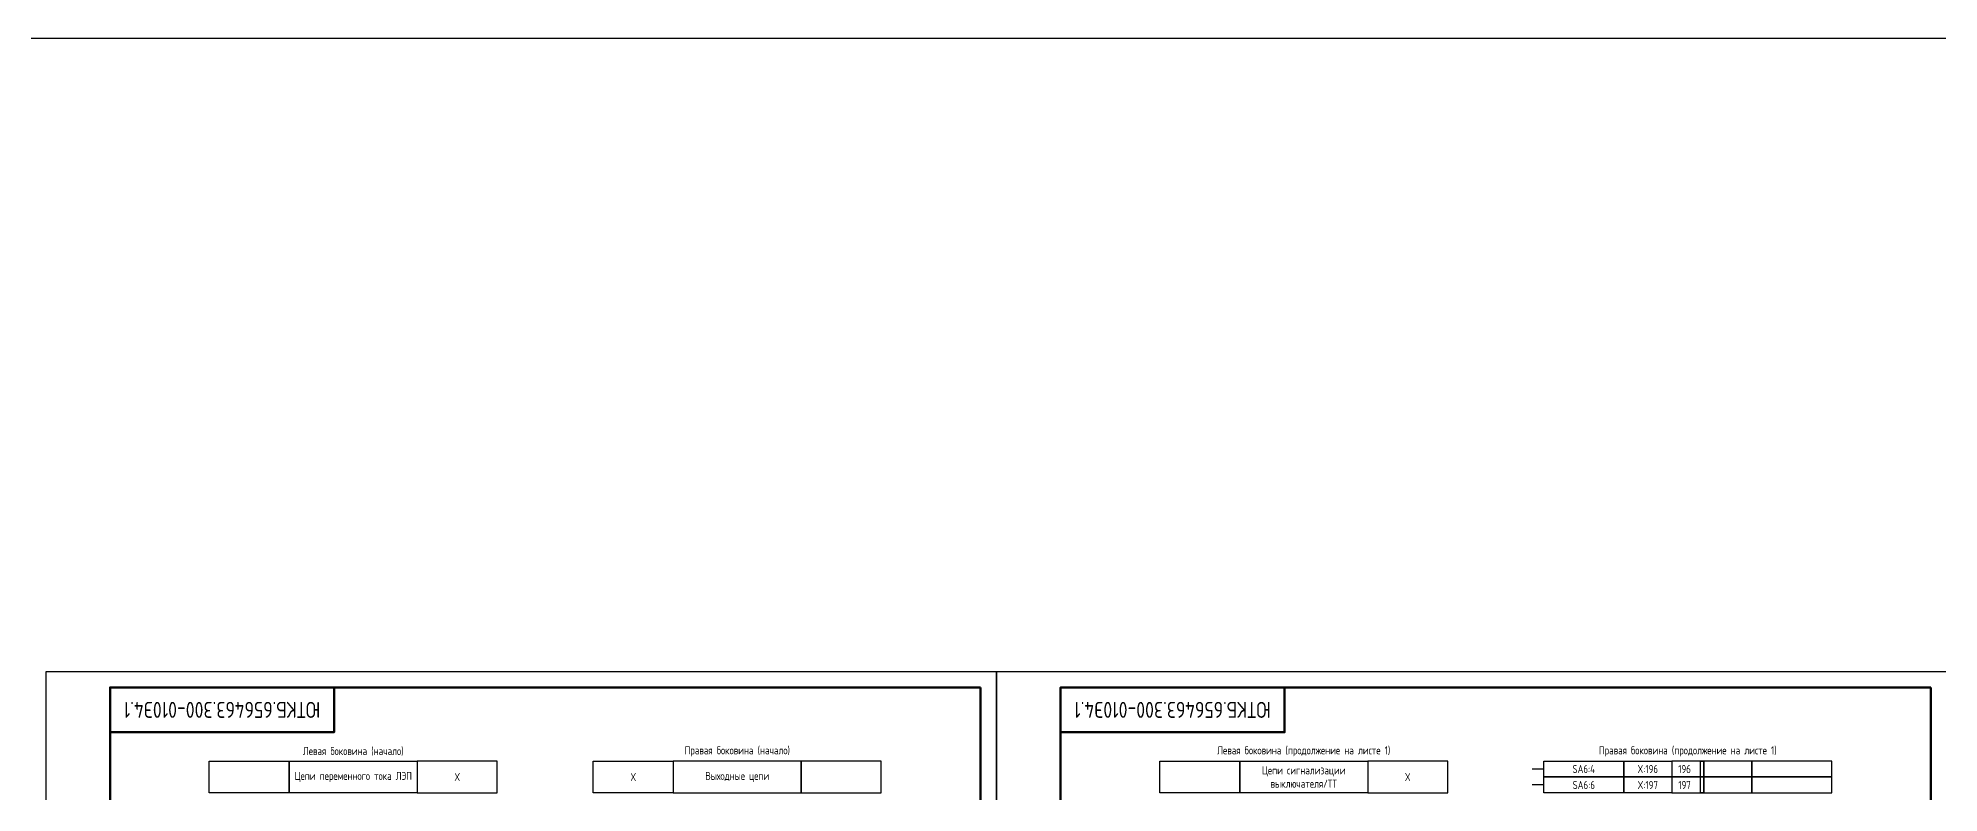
# Model space of a CAD drawing. Header units: millimetres. Extents: x -774 to 4101, y -90 to 618.
# Drawn here: x 2938 to 3532, y 382 to 618 of the extents above; entities that cross this region are included whole.
import ezdxf

# ---------------------------------------------------------------- set-up
doc = ezdxf.new("R2010")
doc.units = ezdxf.units.MM
doc.styles.add('Gost_type_A', font='GOST_A.TTF')

# ---------------------------------------------------------------- blocks, each defined once
blk = doc.blocks.new('Штамп угловой верхний')
at = {"lineweight": 50}
blk.add_lwpolyline([(0, 0), (70, 0), (70, -14), (0, -14)], close=True, dxfattribs=at)

msp = doc.modelspace()

# ---------------------------------------------------------------- linework, layer by layer
for p, q in [((3408, 389.5), (3404.38, 389.5)), ((3408, 384.5), (3404.38, 384.5))]:
    msp.add_line(p, q)
at = {"color": 3}
msp.add_lwpolyline([(-774, 618), (4101, 618), (4101, -90), (-774, -90)], close=True, dxfattribs=at)
for points in [[(3237, 420), (3237, 0), (2940, 0), (2940, 420)], [(3534, 420), (3534, 0), (3237, 0), (3237, 420)], [(2991, 392), (3016, 392), (3016, 382), (2991, 382)], [(3016, 392), (3056, 392), (3056, 382), (3016, 382)], [(3081, 392), (3056, 392), (3056, 382), (3081, 382)], [(3111, 392), (3136, 392), (3136, 382), (3111, 382)], [(3176, 392), (3136, 392), (3136, 382), (3176, 382)], [(3201, 392), (3176, 392), (3176, 382), (3201, 382)], [(3288, 392), (3313, 392), (3313, 382), (3288, 382)], [(3313, 392), (3353, 392), (3353, 382), (3313, 382)], [(3378, 392), (3353, 392), (3353, 382), (3378, 382)], [(3408, 392), (3433, 392), (3433, 387), (3408, 387)], [(3408, 387), (3433, 387), (3433, 382), (3408, 382)], [(3433, 392), (3448, 392), (3448, 387), (3433, 387)], [(3433, 387), (3448, 387), (3448, 382), (3433, 382)], [(3458, 392), (3448, 392), (3448, 387), (3458, 387)], [(3458, 387), (3448, 387), (3448, 382), (3458, 382)], [(3457, 392), (3458, 392), (3458, 387), (3457, 387)], [(3457, 387), (3458, 387), (3458, 382), (3457, 382)], [(3473, 392), (3458, 392), (3458, 387), (3473, 387)], [(3473, 387), (3458, 387), (3458, 382), (3473, 382)], [(3498, 392), (3473, 392), (3473, 387), (3498, 387)], [(3498, 387), (3473, 387), (3473, 382), (3498, 382)]]:
    msp.add_lwpolyline(points, close=True)
at = {"lineweight": 50}
for points in [[(3232, 415), (3232, 5), (2960, 5), (2960, 415)], [(3529, 415), (3529, 5), (3257, 5), (3257, 415)]]:
    msp.add_lwpolyline(points, close=True, dxfattribs=at)

# ---------------------------------------------------------------- block references
for p in [(2960, 415), (3257, 415)]:
    msp.add_blockref('Штамп угловой верхний', p)

# ---------------------------------------------------------------- texts
at = {"char_height": 5, "width": 70, "attachment_point": 5, "rotation": 180, "style": 'Gost_type_A'}
for insert in [(2995, 408), (3292, 408)]:
    msp.add_mtext('ЮТКБ.656463.300-010Э4.1', dxfattribs=dict(at, insert=insert))
at = {"char_height": 2.5, "attachment_point": 5, "style": 'Gost_type_A'}
for s, insert, width in [('Левая боковина (начало)', (3036, 395), 90), ('Правая боковина (начало)', (3156, 395), 90), ('Левая боковина (продолжение на листе 1)', (3333, 395), 90), ('Правая боковина (продолжение на листе 1)', (3453, 395), 90), ('Цепи переменного тока ЛЭП', (3036, 387), 40), ('X', (3068.5, 387), 25), ('X', (3123.5, 387), 25), ('Выходные цепи ', (3156, 387), 40), ('Цепи сигнализации выключателя/ТТ', (3333, 387), 40), ('X', (3365.5, 387), 25), ('SA6:4', (3420.5, 389.5), 25), ('SA6:6', (3420.5, 384.5), 25)]:
    msp.add_mtext(s, dxfattribs=dict(at, insert=insert, width=width))
at = {"ltscale": 10, "char_height": 2.5, "attachment_point": 5, "style": 'Gost_type_A'}
for s, insert, width in [('X:196', (3440.5, 389.5), 15), ('196', (3452, 389.5), 8), ('X:197', (3440.5, 384.5), 15), ('197', (3452, 384.5), 8)]:
    msp.add_mtext(s, dxfattribs=dict(at, insert=insert, width=width))

doc.saveas('drawing.dxf')
